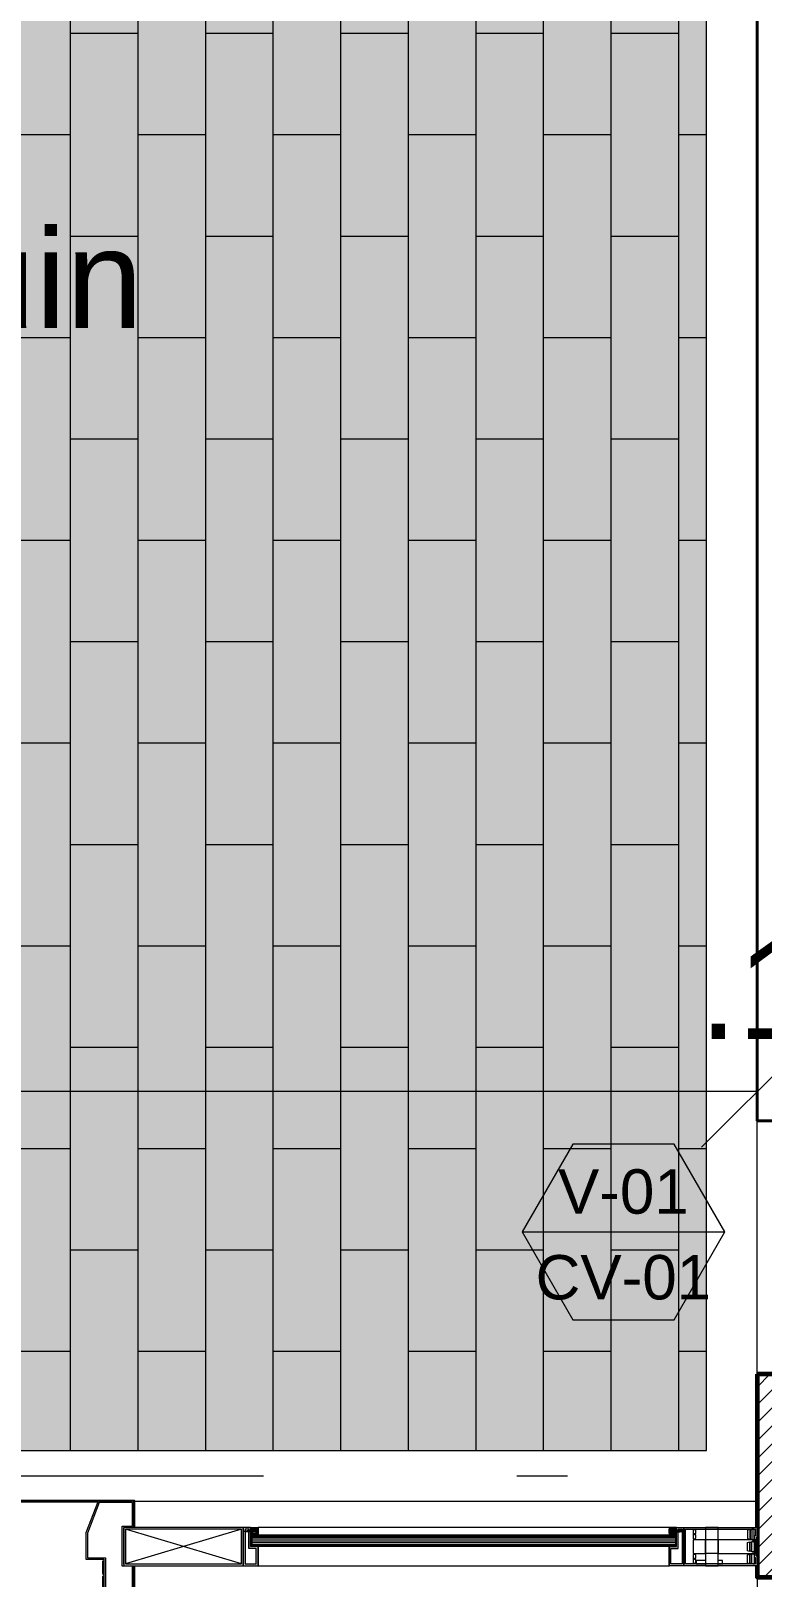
# Model space of a CAD drawing. Header units: inches. Extents: x 99003 to 99155, y 101852 to 101926.
# Drawn here: x 99033.633 to 99035.076, y 101884.755 to 101887.805 of the extents above; entities that cross this region are included whole.
import ezdxf
from ezdxf import colors
from ezdxf.entities.mleader import LeaderData, LeaderLine
from ezdxf.enums import TextEntityAlignment as Align
from ezdxf.math import Vec2, Vec3

# ---------------------------------------------------------------- set-up
doc = ezdxf.new("R2010")
doc.units = ezdxf.units.IN
doc.header["$MEASUREMENT"] = 0
doc.set_wipeout_variables(frame=1)
for name, pattern in [('DASHDOTX2', [2, 1, -0.5, 0, -0.5]), ('DASHED', [19.05, 12.7, -6.35]), ('HIDDEN', [0.375, 0.25, -0.125])]:
    doc.linetypes.add(name, pattern=pattern)
for name, color, linetype, lineweight in [('A-PLAN-ACHU1', 105, 'Continuous', 9), ('A-PLAN-ACHU2', 146, 'Continuous', 0), ('A-PLAN-ACHU3', 250, 'Continuous', 0), ('A-VENT', 1, 'Continuous', 15), ('A-WIPEOUT', 255, 'Continuous', 0), ('A_COLS', 1, 'Continuous', 60), ('A_EJES', 75, 'DASHDOTX2', 5), ('A_MURO', 7, 'Continuous', 40), ('A_PISO-ACHU', 251, 'Continuous', 0), ('A_PISO-GRAN', 250, 'Continuous', 0), ('A_TEXT-DIM', 54, 'Continuous', 13), ('A_TEXT-IDEN', 5, 'Continuous', 18), ('A_TEXT-NOTA', 53, 'Continuous', 20), ('VALLA', 4, 'Continuous', 0)]:
    doc.layers.add(name, color=color, linetype=linetype, lineweight=lineweight)
doc.styles.add('ARIAL', font='arial.ttf')
doc.dimstyles.new('BAN_REP_1-125', dxfattribs={"dimtxt": 0.195, "dimasz": 0.2188, "dimexe": 0.15, "dimexo": 0.03, "dimgap": 0.1, "dimtad": 1, "dimzin": 4, "dimdsep": 46, "dimtxsty": 'ARIAL', "dimblk": 'OBLIQUE', "dimcen": 0.1, "dimse1": 1, "dimse2": 1, "dimclrd": 256, "dimclre": 256, "dimclrt": 256, "dimadec": 0, "dimazin": 0, "dimtfac": 1, "dimtix": 1, "dimtofl": 0, "dimtmove": 1, "dimatfit": 3, "dimldrblk": 'OPEN90', "dimfxl": 1, "dimtolj": 1, "dimtzin": 0, "dimlwd": -1, "dimlwe": -1, "dimarcsym": 0})

# ---------------------------------------------------------------- blocks, each defined once
blk = doc.blocks.new('_Oblique')
at = {"color": 0, "linetype": 'ByBlock', "lineweight": -2}
blk.add_line((-0.5, -0.5), (0.5, 0.5), dxfattribs=at)
blk = doc.blocks.new('*D250')
at = {"layer": 'A_TEXT-DIM', "transparency": 16777216}
for p, q in [((99035.0657, 101885.7131), (99034.8469, 101885.7131)), ((99035.2157, 101885.7131), (99035.4345, 101885.7131))]:
    blk.add_line(p, q, dxfattribs=at)
at = {"layer": 'DEFPOINTS', "color": 0, "transparency": 16777216}
for p in [(99035.0657, 101885.7131), (99035.0657, 101885.4541), (99035.2157, 101885.4541)]:
    blk.add_point(p, dxfattribs=at)
at = {"layer": 'A_TEXT-DIM', "transparency": 16777216, "xscale": 0.2188, "yscale": 0.2188, "zscale": 0.2188}
blk.add_blockref('_Oblique', (99035.0657, 101885.7131), dxfattribs=at)
at = {"layer": 'A_TEXT-DIM', "transparency": 16777216, "xscale": 0.2188, "yscale": 0.2188, "zscale": 0.2188, "rotation": 180}
blk.add_blockref('_Oblique', (99035.2157, 101885.7131), dxfattribs=at)
at = {"layer": 'A_TEXT-DIM', "transparency": 16777216, "insert": (99035.1407, 101885.9127), "char_height": 0.195, "attachment_point": 5, "style": 'ARIAL'}
blk.add_mtext('\\A1;.15', dxfattribs=at)
blk = doc.blocks.new('_Open90')
at = {"color": 0, "linetype": 'ByBlock', "lineweight": -2}
for p, q in [((-0.5, 0.5), (0, 0)), ((0, 0), (-1, 0)), ((0, 0), (-0.5, -0.5))]:
    blk.add_line(p, q, dxfattribs=at)
blk = doc.blocks.new('*D251')
at = {"layer": 'A_TEXT-DIM', "transparency": 16777216}
blk.add_line((99035.0657, 101885.7131), (99030.9658, 101885.7131), dxfattribs=at)
at = {"layer": 'DEFPOINTS', "color": 0, "transparency": 16777216}
for p in [(99030.9658, 101885.7131), (99030.9658, 101885.4541), (99035.0657, 101885.4541)]:
    blk.add_point(p, dxfattribs=at)
at = {"layer": 'A_TEXT-DIM', "transparency": 16777216, "xscale": 0.2188, "yscale": 0.2188, "zscale": 0.2188, "rotation": 180}
blk.add_blockref('_Oblique', (99030.9658, 101885.7131), dxfattribs=at)
at = {"layer": 'A_TEXT-DIM', "transparency": 16777216, "xscale": 0.2188, "yscale": 0.2188, "zscale": 0.2188}
blk.add_blockref('_Oblique', (99035.0657, 101885.7131), dxfattribs=at)
at = {"layer": 'A_TEXT-DIM', "transparency": 16777216, "insert": (99033.0157, 101885.9127), "char_height": 0.195, "attachment_point": 5, "style": 'ARIAL'}
blk.add_mtext('\\A1;4.10', dxfattribs=at)
blk = doc.blocks.new('_Open30')
at = {"color": 0, "linetype": 'ByBlock', "lineweight": -2}
for p, q in [((-1, 0.268), (0, 0)), ((0, 0), (-1, -0.268)), ((0, 0), (-1, 0))]:
    blk.add_line(p, q, dxfattribs=at)
blk = doc.blocks.new('DETALLE DE VENTANA')
at = {"layer": 'A_TEXT-IDEN'}
blk.add_line((-0.2, 0), (0.2, 0), dxfattribs=at)
blk.add_line((-0.2, 0), (0.2, 0), dxfattribs=at)
blk.add_lwpolyline([(-0.1, 0.1732), (-0.2, 0), (-0.1, -0.1732), (0.1, -0.1732), (0.2, 0), (0.1, 0.1732)], close=True, dxfattribs=at)
at = {"layer": 'A_TEXT-NOTA', "linetype": 'Continuous', "style": 'ARIAL'}
for tag, p in [('#_VENTANA', (0, 0.0361)), ('DETALLE#', (0, -0.1331))]:
    blk.add_attdef(tag, text='', height=0.0875, dxfattribs=at).set_placement(p, align=Align.CENTER)
blk = doc.blocks.new('PUERTA DE PANICO')
at = {"ltscale": 0.5, "extrusion": (0, 0, -1)}
blk.add_lwpolyline([(-99037.0168, 101893.8061), (-99037.0168, 101893.9891), (-99038.7665, 101893.9891), (-99038.7665, 101893.8061), (-99037.0168, 101893.8061)], close=True, dxfattribs=at)
at = {"layer": 'A-PLAN-ACHU1', "extrusion": (0, 0, -1)}
blk.add_lwpolyline([(-99038.7055, 101893.9285), (-99038.7028, 101893.9285), (-99038.7028, 101893.9535), (-99038.7051, 101893.9556), (-99038.7055, 101893.9556)], close=True, dxfattribs=at)
blk.add_wipeout([(99038.7665, 101893.9891), (99038.7055, 101893.9891), (99038.7055, 101893.9245), (99038.6689, 101893.9245), (99038.6689, 101893.8707), (99038.6938, 101893.8061), (99038.7665, 101893.8061)]).dxf.layer = 'A-WIPEOUT'
blk.add_lwpolyline([(-99038.7636, 101893.857), (-99038.7636, 101893.809), (-99038.6955, 101893.809), (-99038.6718, 101893.8715), (-99038.6718, 101893.9216), (-99038.7084, 101893.9216), (-99038.7084, 101893.9862), (-99038.7636, 101893.9862), (-99038.7636, 101893.9382), (-99038.7426, 101893.9382), (-99038.7426, 101893.857)], close=True, dxfattribs=at)
blk.add_lwpolyline([(-99038.7055, 101893.958), (-99038.7051, 101893.958), (-99038.7028, 101893.9601), (-99038.7028, 101893.9836, -0.346783), (-99038.7048, 101893.9862), (-99038.7055, 101893.9862)], format="xyb", close=True, dxfattribs=at)
at = {"layer": 'A-VENT', "extrusion": (0, 0, -1)}
blk.add_lwpolyline([(-99038.7665, 101893.8599), (-99038.7665, 101893.8061), (-99038.6938, 101893.8061), (-99038.6689, 101893.8707), (-99038.6689, 101893.9245), (-99038.7055, 101893.9245), (-99038.7055, 101893.9891), (-99038.7665, 101893.9891), (-99038.7665, 101893.9353), (-99038.7456, 101893.9353), (-99038.7456, 101893.8599)], close=True, dxfattribs=at)
blk = doc.blocks.new('TORNILLO_AUTOPERF')
at = {"layer": 'A-PLAN-ACHU2'}
for points in [[(-0.024, 0), (-0.0151, -0.0013), (0, -0.0013), (0.0025, -0.0036), (0.0025, 0.0036), (0, 0.0013), (-0.0151, 0.0013)], [(-0.0231, 0.0001), (-0.024, 0), (-0.0232, -0.0001)], [(-0.0218, 0.0003), (-0.0231, 0.0001), (-0.0232, -0.0001), (-0.0219, -0.0003)], [(-0.0204, 0.0005), (-0.0218, 0.0003), (-0.0219, -0.0003), (-0.0206, -0.0005)], [(-0.0191, 0.0007), (-0.0204, 0.0005), (-0.0206, -0.0005), (-0.0194, -0.0007)], [(-0.0177, 0.0009), (-0.0191, 0.0007), (-0.0194, -0.0007), (-0.0181, -0.0008)], [(-0.0164, 0.0011), (-0.0177, 0.0009), (-0.0181, -0.0008), (-0.0168, -0.001)], [(-0.0151, 0.0013), (-0.0164, 0.0011), (-0.0168, -0.001), (-0.0156, -0.0012)], [(-0.0138, 0.0013), (-0.0151, 0.0013), (-0.0156, -0.0012), (-0.0151, -0.0013), (-0.0143, -0.0013)], [(-0.0125, 0.0013), (-0.0138, 0.0013), (-0.0143, -0.0013), (-0.013, -0.0013)], [(-0.0112, 0.0013), (-0.0125, 0.0013), (-0.013, -0.0013), (-0.0117, -0.0013)], [(-0.0099, 0.0013), (-0.0112, 0.0013), (-0.0117, -0.0013), (-0.0104, -0.0013)], [(-0.0086, 0.0013), (-0.0099, 0.0013), (-0.0104, -0.0013), (-0.0091, -0.0013)], [(-0.0073, 0.0013), (-0.0086, 0.0013), (-0.0091, -0.0013), (-0.0078, -0.0013)]]:
    blk.add_lwpolyline(points, close=True, dxfattribs=at)
for points in [[(-0.024, 0), (-0.0151, 0.0013)], [(-0.024, 0), (-0.0151, -0.0013)], [(0, 0.0013), (-0.0151, 0.0013)], [(0, 0.0013), (0.0025, 0.0036)], [(0, 0.0013), (0, -0.0013)], [(0.0025, 0.0036), (0.0025, -0.0036)], [(0, -0.0013), (-0.0151, -0.0013)], [(0, -0.0013), (0.0025, -0.0036)]]:
    blk.add_lwpolyline(points, dxfattribs=at)
blk = doc.blocks.new('RAMPA ACCESO')
at = {"layer": 'A_PISO-GRAN'}
blk.add_line((99042.9678, 101872.6342), (99042.9678, 101869.6097), dxfattribs=at)
at = {"xscale": -0.9715927994548121, "yscale": 0.9715927994548121, "zscale": 0.9715927994548121, "rotation": 180}
blk.add_blockref('PUERTA DE PANICO', (2816.3859, 200872.0481), dxfattribs=at)
blk.add_wipeout([(99041.718, 101872.7074), (99041.718, 101872.6321), (99042.9678, 101872.6321), (99042.9678, 101872.7074)]).dxf.layer = 'A-WIPEOUT'
at = {"layer": 'A-PLAN-ACHU3', "transparency": 33554687}
h = blk.add_hatch(color=256, dxfattribs=at)
h.dxf.hatch_style = 1
h.set_gradient(color1=(132, 132, 132), color2=(173, 173, 173), tint=1)
h.paths.add_polyline_path([(99041.9575, 101872.6356), (99041.9795, 101872.6356), (99041.9795, 101872.6663), (99041.965, 101872.6663), (99041.965, 101872.704), (99041.9575, 101872.704)], flags=16)
h.paths.add_polyline_path([(99041.954, 101872.6321), (99041.983, 101872.6321), (99041.983, 101872.6698), (99041.9685, 101872.6698), (99041.9685, 101872.7074), (99041.954, 101872.7074)])
h = blk.add_hatch(color=256, dxfattribs=at)
h.dxf.hatch_style = 1
h.set_gradient(color1=(132, 132, 132), color2=(173, 173, 173), tint=1)
h.paths.add_polyline_path([(99041.983, 101872.693), (99041.9685, 101872.693), (99041.9685, 101872.6988), (99041.972, 101872.6988), (99041.972, 101872.6964), (99041.9795, 101872.6964), (99041.9795, 101872.6988), (99041.9802, 101872.6988), (99041.983, 101872.6963)])
h.paths.add_polyline_path([(99041.983, 101872.7041), (99041.9802, 101872.7016), (99041.9795, 101872.7016), (99041.9795, 101872.704), (99041.972, 101872.704), (99041.972, 101872.7016), (99041.9685, 101872.7016), (99041.9685, 101872.7074), (99041.983, 101872.7074)])
h = blk.add_hatch(color=256, dxfattribs=at)
h.dxf.hatch_style = 1
h.set_gradient(color1=(132, 132, 132), color2=(173, 173, 173), tint=1)
h.paths.add_polyline_path([(99042.8196, 101872.6356), (99042.7976, 101872.6356), (99042.7976, 101872.6663), (99042.8121, 101872.6663), (99042.8121, 101872.704), (99042.8196, 101872.704)], flags=16)
h.paths.add_polyline_path([(99042.8231, 101872.6321), (99042.7942, 101872.6321), (99042.7942, 101872.6698), (99042.8086, 101872.6698), (99042.8086, 101872.7074), (99042.8231, 101872.7074)])
h = blk.add_hatch(color=256, dxfattribs=at)
h.dxf.hatch_style = 1
h.set_gradient(color1=(132, 132, 132), color2=(173, 173, 173), tint=1)
h.paths.add_polyline_path([(99042.7942, 101872.693), (99042.8086, 101872.693), (99042.8086, 101872.6988), (99042.8052, 101872.6988), (99042.8052, 101872.6964), (99042.7976, 101872.6964), (99042.7976, 101872.6988), (99042.7969, 101872.6988), (99042.7942, 101872.6963)])
h.paths.add_polyline_path([(99042.7942, 101872.7041), (99042.7969, 101872.7016), (99042.7976, 101872.7016), (99042.7976, 101872.704), (99042.8052, 101872.704), (99042.8052, 101872.7016), (99042.8086, 101872.7016), (99042.8086, 101872.7074), (99042.7942, 101872.7074)])
h = blk.add_hatch(color=256, dxfattribs=at)
h.dxf.hatch_style = 1
h.set_gradient(color1=(132, 132, 132), color2=(173, 173, 173), tint=1)
h.paths.add_polyline_path([(99042.8231, 101872.7074), (99042.9678, 101872.7074), (99042.9678, 101872.6879), (99042.9657, 101872.6879), (99042.9657, 101872.6517), (99042.9678, 101872.6517), (99042.9678, 101872.6321), (99042.8231, 101872.6321)])
h.paths.add_polyline_path([(99042.8266, 101872.6356), (99042.9644, 101872.6356), (99042.9644, 101872.6482), (99042.9622, 101872.6482), (99042.9622, 101872.6913), (99042.9644, 101872.6913), (99042.9644, 101872.704), (99042.8266, 101872.704)], flags=16)
at = {"layer": 'A-PLAN-ACHU1', "linetype": 'DASHED'}
for p, q in [((99042.8662, 101872.656), (99042.8662, 101872.6835)), ((99042.8908, 101872.656), (99042.8908, 101872.6835))]:
    blk.add_line(p, q, dxfattribs=at)
at = {"layer": 'A-PLAN-ACHU1'}
for points in [[(99041.983, 101872.6712), (99041.9699, 101872.6712), (99041.9699, 101872.6915), (99041.983, 101872.6915), (99041.983, 101872.6909), (99041.9705, 101872.6909), (99041.9705, 101872.6718), (99041.983, 101872.6718)], [(99042.8066, 101872.6722), (99041.9709, 101872.6722), (99041.9709, 101872.6905), (99042.8066, 101872.6905)], [(99042.7942, 101872.6712), (99042.8072, 101872.6712), (99042.8072, 101872.6915), (99042.7942, 101872.6915), (99042.7942, 101872.6909), (99042.8066, 101872.6909), (99042.8066, 101872.6718), (99042.7942, 101872.6718)], [(99042.8908, 101872.7074), (99042.8662, 101872.7074), (99042.8662, 101872.6321), (99042.8908, 101872.6321)], [(99042.9657, 101872.6808), (99042.9669, 101872.6808), (99042.9678, 101872.6816), (99042.9678, 101872.6868), (99042.9668, 101872.6879), (99042.9657, 101872.6879)], [(99042.8662, 101872.6835), (99042.8415, 101872.6835), (99042.8415, 101872.656), (99042.8662, 101872.656)], [(99042.9644, 101872.6835), (99042.8908, 101872.6835), (99042.8908, 101872.656), (99042.9644, 101872.656)], [(99042.9657, 101872.6796), (99042.9669, 101872.6796), (99042.9678, 101872.6787), (99042.9678, 101872.6608), (99042.9669, 101872.66), (99042.9657, 101872.66)], [(99042.9657, 101872.6588), (99042.9669, 101872.6588), (99042.9678, 101872.6579), (99042.9678, 101872.6528), (99042.9668, 101872.6517), (99042.9657, 101872.6517)]]:
    blk.add_lwpolyline(points, close=True, dxfattribs=at)
at = {"layer": 'A-PLAN-ACHU1', "linetype": 'Continuous'}
for points in [[(99042.8662, 101872.6425), (99042.8476, 101872.6425), (99042.8476, 101872.6357), (99042.8662, 101872.6357)], [(99042.8908, 101872.6357), (99042.8996, 101872.6357), (99042.8996, 101872.6425), (99042.8908, 101872.6425)]]:
    blk.add_lwpolyline(points, dxfattribs=at)
at = {"layer": 'A-PLAN-ACHU2', "linetype": 'HIDDEN', "ltscale": 0.01}
for p, q in [((99042.9531, 101872.7035), (99042.9531, 101872.6845)), ((99042.9539, 101872.7031), (99042.9539, 101872.6848)), ((99042.9531, 101872.6603), (99042.9531, 101872.6793)), ((99042.9539, 101872.6606), (99042.9539, 101872.6789)), ((99042.9531, 101872.6361), (99042.9531, 101872.6551)), ((99042.9539, 101872.6364), (99042.9539, 101872.6547))]:
    blk.add_line(p, q, dxfattribs=at)
at = {"layer": 'A-PLAN-ACHU2'}
for points in [[(99041.9709, 101872.6886), (99042.8066, 101872.6886)], [(99041.9709, 101872.685), (99042.8066, 101872.685)], [(99041.9709, 101872.6778), (99042.8066, 101872.6778)], [(99041.9709, 101872.6741), (99042.8066, 101872.6741)]]:
    blk.add_lwpolyline(points, dxfattribs=at)
for points in [[(99042.7946, 101872.7074), (99041.983, 101872.7074), (99041.983, 101872.693), (99042.7946, 101872.693)], [(99042.7946, 101872.6698), (99041.983, 101872.6698), (99041.983, 101872.6321), (99042.7946, 101872.6321)]]:
    blk.add_lwpolyline(points, close=True, dxfattribs=at)
at = {"layer": 'A-PLAN-ACHU2', "linetype": 'HIDDEN', "ltscale": 0.01}
for points in [[(99042.8415, 101872.6854), (99042.845, 101872.6854, 0.414213), (99042.8467, 101872.6871), (99042.8467, 101872.6928), (99042.8441, 101872.6928), (99042.8441, 101872.6954), (99042.8467, 101872.6954), (99042.8467, 101872.701, 0.414213), (99042.845, 101872.7028), (99042.8415, 101872.7028)], [(99042.9572, 101872.684), (99042.9605, 101872.684, 0.414214), (99042.9622, 101872.6857), (99042.9622, 101872.7023, 0.414214), (99042.9605, 101872.704), (99042.9572, 101872.704)], [(99042.9572, 101872.6798), (99042.9605, 101872.6798, -0.414214), (99042.9622, 101872.6781), (99042.9622, 101872.6615, -0.414214), (99042.9605, 101872.6598), (99042.9572, 101872.6598)], [(99042.8415, 101872.6369), (99042.845, 101872.6369, 0.414213), (99042.8467, 101872.6386), (99042.8467, 101872.6443), (99042.8441, 101872.6443), (99042.8441, 101872.6469), (99042.8467, 101872.6469), (99042.8467, 101872.6525, 0.414213), (99042.845, 101872.6542), (99042.8415, 101872.6542)], [(99042.9572, 101872.6556), (99042.9605, 101872.6556, -0.414214), (99042.9622, 101872.6539), (99042.9622, 101872.6372, -0.414214), (99042.9605, 101872.6356), (99042.9572, 101872.6356)]]:
    blk.add_lwpolyline(points, format="xyb", close=True, dxfattribs=at)
for points in [[(99042.9572, 101872.7031), (99042.9539, 101872.7031), (99042.9531, 101872.7035), (99042.949, 101872.7023), (99042.949, 101872.6857), (99042.9531, 101872.6845), (99042.9539, 101872.6848), (99042.9572, 101872.6848)], [(99042.8908, 101872.6835), (99042.8662, 101872.6835)], [(99042.9572, 101872.6606), (99042.9539, 101872.6606), (99042.9531, 101872.6603), (99042.949, 101872.6615), (99042.949, 101872.6781), (99042.9531, 101872.6793), (99042.9539, 101872.6789), (99042.9572, 101872.6789)], [(99042.8908, 101872.656), (99042.8662, 101872.656)], [(99042.9572, 101872.6364), (99042.9539, 101872.6364), (99042.9531, 101872.6361), (99042.949, 101872.6372), (99042.949, 101872.6539), (99042.9531, 101872.6551), (99042.9539, 101872.6547), (99042.9572, 101872.6547)]]:
    blk.add_lwpolyline(points, dxfattribs=at)
at = {"layer": 'A-PLAN-ACHU3'}
for points in [[(99041.9505, 101872.6356), (99041.7215, 101872.704)], [(99041.9505, 101872.704), (99041.7215, 101872.6356)], [(99041.9709, 101872.6814), (99042.8066, 101872.6814)]]:
    blk.add_lwpolyline(points, dxfattribs=at)
at = {"layer": 'A-VENT'}
for points in [[(99041.718, 101872.6321), (99041.954, 101872.6321), (99041.954, 101872.7074), (99041.718, 101872.7074)], [(99041.7215, 101872.6356), (99041.9505, 101872.6356), (99041.9505, 101872.704), (99041.7215, 101872.704)], [(99041.954, 101872.6321), (99041.983, 101872.6321), (99041.983, 101872.6698), (99041.9685, 101872.6698), (99041.9685, 101872.7074), (99041.954, 101872.7074)], [(99041.9575, 101872.6356), (99041.9795, 101872.6356), (99041.9795, 101872.6663), (99041.965, 101872.6663), (99041.965, 101872.704), (99041.9575, 101872.704)], [(99041.983, 101872.7041), (99041.9802, 101872.7016), (99041.9795, 101872.7016), (99041.9795, 101872.704), (99041.972, 101872.704), (99041.972, 101872.7016), (99041.9685, 101872.7016), (99041.9685, 101872.7074), (99041.983, 101872.7074)], [(99041.983, 101872.693), (99041.9685, 101872.693), (99041.9685, 101872.6988), (99041.972, 101872.6988), (99041.972, 101872.6964), (99041.9795, 101872.6964), (99041.9795, 101872.6988), (99041.9802, 101872.6988), (99041.983, 101872.6963)], [(99042.8231, 101872.6321), (99042.7942, 101872.6321), (99042.7942, 101872.6698), (99042.8086, 101872.6698), (99042.8086, 101872.7074), (99042.8231, 101872.7074)], [(99042.7942, 101872.7041), (99042.7969, 101872.7016), (99042.7976, 101872.7016), (99042.7976, 101872.704), (99042.8052, 101872.704), (99042.8052, 101872.7016), (99042.8086, 101872.7016), (99042.8086, 101872.7074), (99042.7942, 101872.7074)], [(99042.7942, 101872.693), (99042.8086, 101872.693), (99042.8086, 101872.6988), (99042.8052, 101872.6988), (99042.8052, 101872.6964), (99042.7976, 101872.6964), (99042.7976, 101872.6988), (99042.7969, 101872.6988), (99042.7942, 101872.6963)], [(99042.8196, 101872.6356), (99042.7976, 101872.6356), (99042.7976, 101872.6663), (99042.8121, 101872.6663), (99042.8121, 101872.704), (99042.8196, 101872.704)], [(99042.9678, 101872.6879), (99042.9657, 101872.6879), (99042.9657, 101872.6517), (99042.9678, 101872.6517), (99042.9678, 101872.6321), (99042.8231, 101872.6321), (99042.8231, 101872.7074), (99042.9678, 101872.7074)], [(99042.9644, 101872.6913), (99042.9622, 101872.6913), (99042.9622, 101872.6482), (99042.9644, 101872.6482), (99042.9644, 101872.6356), (99042.8266, 101872.6356), (99042.8266, 101872.704), (99042.9644, 101872.704)]]:
    blk.add_lwpolyline(points, close=True, dxfattribs=at)
at = {"yscale": 1.085420962194527, "zscale": 1.085420962194527, "rotation": 180}
for p, xscale in [((99041.9802, 101872.7002), -1.085420962194527), ((99042.7969, 101872.7002), 1.085420962194527)]:
    blk.add_blockref('TORNILLO_AUTOPERF', p, dxfattribs=dict(at, xscale=xscale))
at = {"linetype": 'Continuous', "xscale": 0.3618069873991429, "yscale": 0.3618069873991429, "zscale": 0.3618069873991429, "rotation": 359.9999597212409}
blk.add_blockref('TORNILLO_AUTOPERF', (99042.9669, 101872.6802), dxfattribs=at)
at = {"linetype": 'Continuous', "extrusion": (0, 0, -1), "xscale": 0.3618069873991429, "yscale": 0.3618069873991429, "zscale": -0.3618069873991429, "rotation": 180.0000402787591}
blk.add_blockref('TORNILLO_AUTOPERF', (-99042.9669, 101872.6594), dxfattribs=at)

msp = doc.modelspace()

# ---------------------------------------------------------------- hatches: boundary and pattern name
at = {"layer": 'A_PISO-ACHU'}
h = msp.add_hatch(dxfattribs=at)
h.set_pattern_fill('ANSI31', color=256, scale=0.2)
h.set_pattern_definition([(45, (0, -2e-07), (-0.0176776695297, 0.0176776695297), [])])
h.paths.add_polyline_path([(99039.5407, 101885.1555), (99039.5407, 101884.7555), (99039.9407, 101884.7555), (99039.9407, 101885.1555)])
h.paths.add_polyline_path([(99035.0657, 101885.1554), (99035.0657, 101884.7554), (99035.4657, 101884.7554), (99035.4657, 101885.1554)])
h.paths.add_polyline_path([(99044.7922, 101885.1555), (99044.7922, 101884.7555), (99045.1922, 101884.7555), (99045.1922, 101885.1555)])
h.paths.add_polyline_path([(99045.1922, 101885.1555), (99045.1922, 101884.7555), (99045.5922, 101884.7555), (99045.5922, 101885.1555)])
at = {"layer": 'A_PISO-GRAN'}
h = msp.add_hatch(dxfattribs=at)
h.set_pattern_fill('AR-BRSTD', color=256, scale=0.05, angle=90)
h.paths.add_polyline_path([(99034.9657, 101888.8507), (99031.0658, 101888.8507), (99031.0658, 101885.0054), (99034.9657, 101885.0054)])
h = msp.add_hatch(dxfattribs=at)
h.set_pattern_fill('DOTS', color=33, scale=0.5, angle=90)
h.set_pattern_definition([(90, (-108.149932, -2e-07), (-0.03125, 0.015625), [0, -0.03125])])
h.paths.add_polyline_path([(99034.9657, 101888.8507), (99031.0658, 101888.8507), (99031.0658, 101885.0054), (99034.9657, 101885.0054)])

# ---------------------------------------------------------------- linework, layer by layer
at = {"layer": 'A_COLS'}
msp.add_lwpolyline([(99035.0657, 101885.1554), (99035.0657, 101884.7554), (99035.4657, 101884.7554), (99035.4657, 101885.1554)], close=True, dxfattribs=at)
at = {"layer": 'A_EJES'}
msp.add_line((99030.9919, 101884.9554), (99058.7884, 101884.9554), dxfattribs=at)
at = {"layer": 'A_MURO'}
for q in [(99035.0657, 101890.8554), (99035.0657, 101887.1054), (99035.2157, 101885.6554)]:
    msp.add_line((99035.0657, 101885.6554), q, dxfattribs=at)
at = {"layer": 'A_PISO-GRAN', "ltscale": 0.333}
msp.add_lwpolyline([(99035.0157, 101892.9158), (99034.5157, 101892.9158), (99034.5157, 101892.4554), (99033.8657, 101892.4554), (99033.8657, 101892.9144), (99032.1657, 101892.9158), (99032.1657, 101892.4553), (99031.5157, 101892.4553), (99031.5157, 101892.9156), (99030.9658, 101892.9156), (99030.9658, 101892.3554), (99030.9658, 101884.9054), (99035.0657, 101884.9054), (99035.0657, 101892.5554)], dxfattribs=at)
msp.add_lwpolyline([(99034.9657, 101892.8163), (99034.6157, 101892.8163), (99034.6157, 101892.3554), (99033.7657, 101892.3554), (99033.7657, 101892.9144), (99032.2657, 101892.9157), (99032.2657, 101892.3496), (99031.415, 101892.3496), (99031.4157, 101892.8185), (99031.0658, 101892.8185), (99031.0613, 101892.2567), (99031.0658, 101885.0054), (99034.9657, 101885.0054)], close=True, dxfattribs=at)
at = {"layer": 'VALLA'}
msp.add_line((99035.0658, 101884.7554), (99035.0658, 101883.6554), dxfattribs=at)

# ---------------------------------------------------------------- block references
at = {"color": 1}
msp.add_blockref('DETALLE DE VENTANA', (99034.8019, 101885.4362), dxfattribs=at).add_auto_attribs({'DETALLE#': 'CV-01', '#_VENTANA': 'V-01'})

# ---------------------------------------------------------------- dimensions: what is measured, and where the dimension line sits
at = {"layer": 'A_TEXT-DIM'}
for base, p1, p2, picture, middle in [((99030.9658, 101885.7131), (99035.0657, 101885.4541), (99030.9658, 101885.4541), '*D251', (99033.0157, 101885.9127)), ((99035.0657, 101885.7131), (99035.2157, 101885.4541), (99035.0657, 101885.4541), '*D250', (99035.1407, 101885.9127))]:
    dim = msp.add_linear_dim(base=base, p1=p1, p2=p2, dimstyle='BAN_REP_1-125', dxfattribs=at)
    dim.commit()
    dim.dimension.update_dxf_attribs({"geometry": picture, "text_midpoint": middle})

# ---------------------------------------------------------------- leaders
at = {"layer": 'A_TEXT-NOTA'}
ml = msp.add_multileader_mtext('Standard', dxfattribs=at)
ml.set_content('{\\fArial|b0|i0|c0|p32;Piso en adoquin }', color=256, style='ARIAL')
ml.set_leader_properties(color=256, linetype='ByLayer', lineweight=-1)
ml.set_arrow_properties(name='OPEN30')
ml.build(insert=Vec2(0, 0))
ml.multileader.update_dxf_attribs({"leader_type": 0, "dogleg_length": 0.78, "arrow_head_size": 0.195})
ctx = ml.context
ctx.base_point, ctx.char_height, ctx.arrow_head_size, ctx.landing_gap_size, ctx.plane_origin = Vec3(99031.8499, 101887.2895), 0.195, 0.195, 0.09, Vec3(99029.8843, 101884.5977)
ctx.text_align_type = 2
notes = []
notes.append((ctx, [(0, (1, 1, 0), (99031.4585, 101887.2895), (1, 0), 0.3914, [(0, [(99031.0091, 101886.8659)], 0, [])])]))
ctx.mtext.insert, ctx.mtext.width, ctx.mtext.alignment, ctx.mtext.flow_direction = Vec3(99033.854, 101887.4141), 3.450025, 3, 5
for ctx, leaders in notes:
    for number, flags, end, landing, length, lines in leaders:
        leader = LeaderData()
        leader.index, (leader.has_last_leader_line, leader.has_dogleg_vector, leader.attachment_direction) = number, flags
        leader.last_leader_point, leader.dogleg_vector, leader.dogleg_length = Vec3(end), Vec3(landing), length
        for number, points, colour, breaks in lines:
            line = LeaderLine()
            line.index, line.vertices, line.color, line.breaks = number, Vec3.list(points), colors.encode_raw_color(colour), breaks
            leader.lines.append(line)
        ctx.leaders.append(leader)

# ---------------------------------------------------------------- next in the draw order: block references
at = {"layer": 'A_MURO'}
msp.add_blockref('RAMPA ACCESO', (-7.902, 12.1457), dxfattribs=at)

doc.saveas('drawing.dxf')
